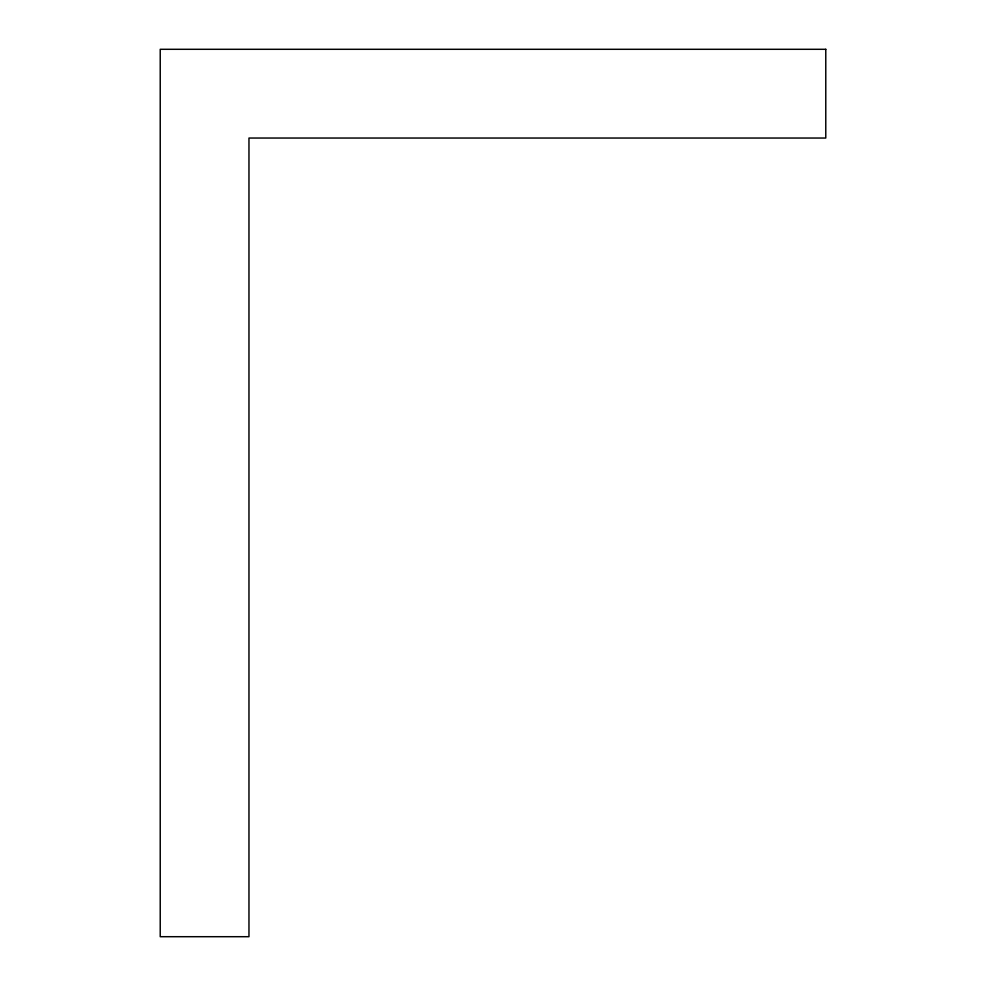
<?xml version="1.0" encoding="UTF-8"?>
<svg xmlns="http://www.w3.org/2000/svg" width="986" height="986" viewBox="0 0 986 986"><rect width="100%" height="100%" fill="white"/><g stroke="black" fill="none" stroke-linecap="round" stroke-linejoin="round"><path stroke-width="1.48" d="M825.775 49.3L160.225 49.3L160.225 936.7L248.965 936.7L248.965 138.04L825.775 138.04L825.775 49.3"/></g></svg>
